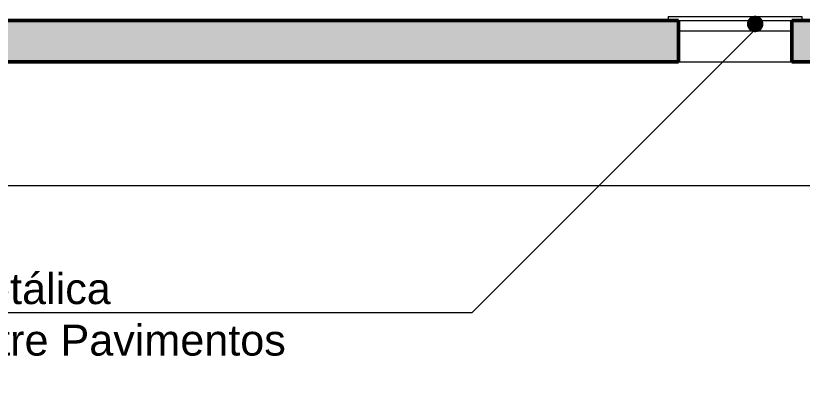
# Model space of a CAD drawing. Header units: millimetres. Extents: x 1135 to 1350, y 205 to 283.
# Drawn here: x 1158.92 to 1162.742, y 215.144 to 216.923 of the extents above; entities that cross this region are included whole.
import ezdxf

# ---------------------------------------------------------------- set-up
doc = ezdxf.new("R2010")
doc.units = ezdxf.units.MM
doc.header["$LTSCALE"] = 10
for name, color, linetype, lineweight in [('COTA', 90, 'Continuous', 9), ('HACHT', 90, 'Continuous', 9), ('PAREDES 2', 50, 'Continuous', 50), ('pn 02', 16, 'Continuous', 20)]:
    doc.layers.add(name, color=color, linetype=linetype, lineweight=lineweight)
doc.styles.get("Standard").update_dxf_attribs({"font": 'simplex.shx'})

msp = doc.modelspace()

# ---------------------------------------------------------------- hatches: boundary and pattern name
at = {"layer": 'HACHT'}
h = msp.add_hatch(color=256, dxfattribs=at)
h.paths.add_polyline_path([(1162.1404, 216.9), (1156.9934, 216.9), (1156.9934, 216.7), (1157.1434, 216.7), (1162.1404, 216.7)])
h.paths.add_polyline_path([(1162.1404, 213.6), (1156.9934, 213.6), (1156.9934, 213.4), (1162.1404, 213.4)])
h.paths.add_polyline_path([(1156.9934, 213.6), (1151.2434, 213.6), (1152.2055, 213.4), (1156.9934, 213.4)])
h.paths.add_polyline_path([(1156.9934, 216.9), (1151.2434, 216.9), (1152.2055, 216.7), (1156.9934, 216.7)])
h.paths.add_polyline_path([(1151.2434, 216.9), (1150.9934, 216.9), (1150.9934, 216.7), (1151.1434, 216.7), (1152.2055, 216.7)])
h.paths.add_polyline_path([(1151.2434, 213.6), (1150.9934, 213.6), (1150.9934, 213.4), (1152.2055, 213.4)])
h.paths.add_polyline_path([(1150.9934, 213.6), (1147.1892, 213.6), (1147.1892, 213.4), (1150.9934, 213.4)])
h.paths.add_polyline_path([(1150.9934, 216.9), (1147.1892, 216.9), (1147.1892, 216.7), (1150.9934, 216.7)])
h.paths.add_polyline_path([(1146.6392, 216.9), (1146.1184, 216.9), (1146.1184, 216.7), (1146.6392, 216.7)])
h.paths.add_polyline_path([(1146.1184, 216.9), (1145.8684, 216.9), (1145.8684, 216.7), (1146.1184, 216.7)])
h.paths.add_polyline_path([(1146.6392, 213.6), (1145.8684, 213.6), (1145.8684, 213.4), (1146.6392, 213.4)])
h = msp.add_hatch(color=256, dxfattribs=at)
h.paths.add_polyline_path([(1168.9934, 216.9), (1168.9934, 216.7), (1169.1434, 216.7), (1174.9934, 216.7), (1174.9934, 216.9)])
h.paths.add_polyline_path([(1162.9934, 216.9), (1162.9934, 216.7), (1163.1434, 216.7), (1168.9934, 216.7), (1168.9934, 216.9)])
h.paths.add_polyline_path([(1168.9934, 213.4), (1168.9934, 213.6), (1162.9934, 213.6), (1162.9934, 213.4)])
h.paths.add_polyline_path([(1174.9934, 213.4), (1174.9934, 213.6), (1168.9934, 213.6), (1168.9934, 213.4)])
h.paths.add_polyline_path([(1162.9934, 216.7), (1162.9934, 216.9), (1162.6904, 216.9), (1162.6904, 216.7)])
h.paths.add_polyline_path([(1162.6904, 213.6), (1162.6904, 213.4), (1162.9934, 213.4), (1162.9934, 213.6)])

# ---------------------------------------------------------------- linework, layer by layer
at = {"layer": 'COTA'}
msp.add_line((1161.1364, 215.4802), (1158.4594, 215.4802), dxfattribs=at)
at = {"layer": 'COTA', "const_width": 0.04}
msp.add_lwpolyline([(1162.5128, 216.9035, 1), (1162.5128, 216.8635, 1)], format="xyb", close=True, dxfattribs=at)
at = {"layer": 'HACHT'}
for p, q in [((1162.0908, 216.92), (1162.7399, 216.92)), ((1162.0908, 216.92), (1162.0908, 216.9)), ((1162.7399, 216.92), (1162.7399, 216.9)), ((1162.5306, 216.8745), (1161.1364, 215.4802)), ((1162.1404, 216.9), (1162.6904, 216.9)), ((1162.1404, 216.85), (1162.6904, 216.85)), ((1162.1404, 216.7), (1162.6904, 216.7))]:
    msp.add_line(p, q, dxfattribs=at)
at = {"layer": 'PAREDES 2'}
for p, q in [((1147.1892, 216.9), (1162.1404, 216.9)), ((1162.1404, 216.9), (1162.1404, 216.7)), ((1162.6904, 216.9), (1162.6904, 216.7)), ((1162.6904, 216.9), (1179.6588, 216.9)), ((1147.1892, 216.7), (1162.1404, 216.7)), ((1162.6904, 216.7), (1179.6588, 216.7))]:
    msp.add_line(p, q, dxfattribs=at)
at = {"layer": 'pn 02'}
msp.add_line((1146.1184, 216.1), (1184.2684, 216.1), dxfattribs=at)

# ---------------------------------------------------------------- texts
at = {"layer": 'COTA', "insert": (1158.6484, 215.6734), "char_height": 0.15, "width": 3.564, "attachment_point": 2}
msp.add_mtext('{\\fArial|b0|i0|c0|p34;Grelha Metálica \\Ppara Ventilação Entre Pavimentos}', dxfattribs=at)

doc.saveas('drawing.dxf')
